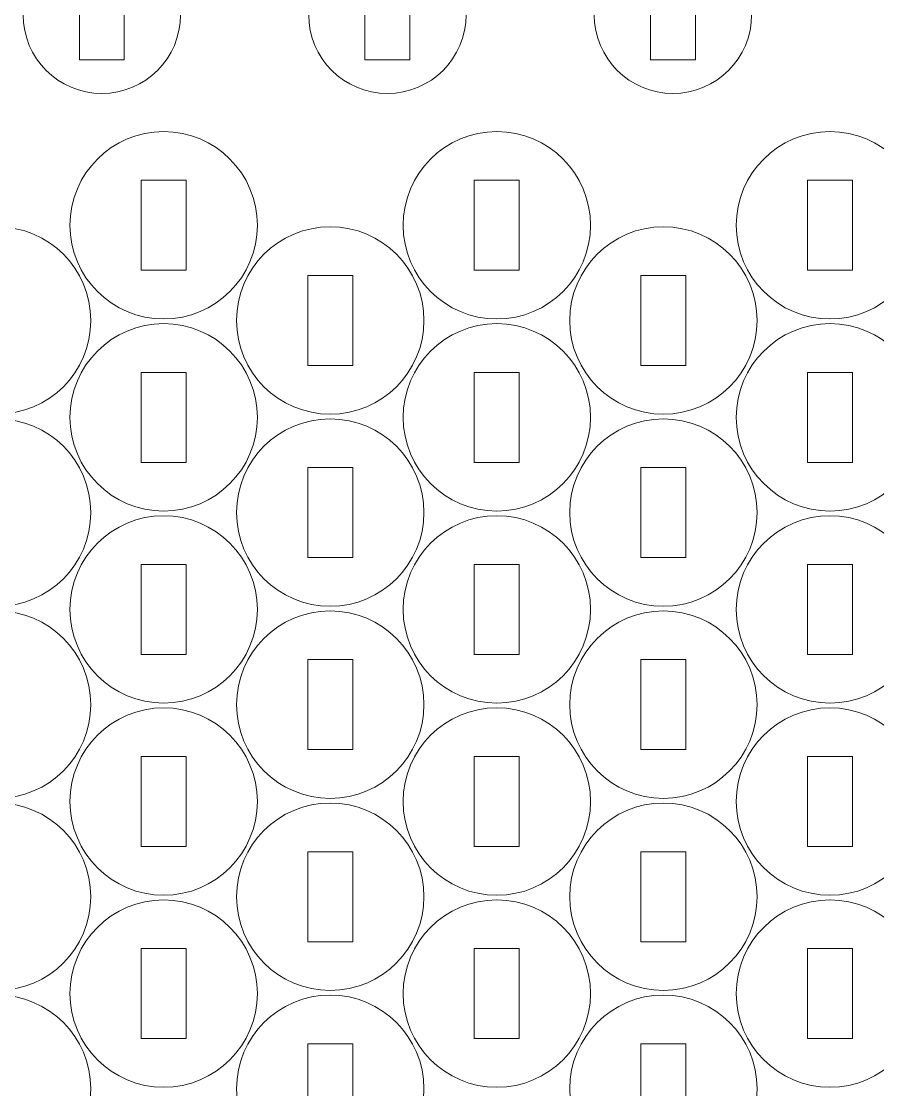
# Model space of a CAD drawing. Header units: millimetres. Extents: x -300 to 301, y -200 to 200.
# Drawn here: x 95.7 to 152.9, y -12.3 to 58.9 of the extents above; entities that cross this region are included whole.
import ezdxf

# ---------------------------------------------------------------- set-up
doc = ezdxf.new("R2010")
doc.units = ezdxf.units.MM
doc.header["$MEASUREMENT"] = 0
doc.layers.add('Camada 1', color=7, linetype='Continuous')

msp = doc.modelspace()

# ---------------------------------------------------------------- linework, layer by layer
at = {"layer": 'Camada 1', "lineweight": 20}
for points in [[(106.3457, 59.346), (106.3457, 56.4466), (103.9951, 54.096), (101.0957, 54.096), (101.0957, 54.096), (98.1963, 54.096), (95.8457, 56.4466), (95.8457, 59.346), (95.8457, 59.346), (95.8457, 62.2454), (98.1963, 64.596), (101.0957, 64.596), (101.0957, 64.596), (103.9951, 64.596), (106.3457, 62.2454), (106.3457, 59.346)], [(125.3956, 59.346), (125.3956, 56.4466), (123.045, 54.096), (120.1456, 54.096), (120.1456, 54.096), (117.2462, 54.096), (114.8956, 56.4466), (114.8956, 59.346), (114.8956, 59.346), (114.8956, 62.2454), (117.2462, 64.596), (120.1456, 64.596), (120.1456, 64.596), (123.045, 64.596), (125.3956, 62.2454), (125.3956, 59.346)], [(144.4455, 59.346), (144.4455, 56.4466), (142.0949, 54.096), (139.1955, 54.096), (139.1955, 54.096), (136.2961, 54.096), (133.9455, 56.4466), (133.9455, 59.346), (133.9455, 59.346), (133.9455, 62.2454), (136.2961, 64.596), (139.1955, 64.596), (139.1955, 64.596), (142.0949, 64.596), (144.4455, 62.2454), (144.4455, 59.346)], [(102.5957, 62.346), (102.5957, 62.346), (102.5957, 56.346), (102.5957, 56.346), (102.5957, 56.346), (102.5957, 56.346), (99.5957, 56.346), (99.5957, 56.346), (99.5957, 56.346), (99.5957, 56.346), (99.5957, 62.346), (99.5957, 62.346), (99.5957, 62.346), (99.5957, 62.346), (102.5957, 62.346), (102.5957, 62.346)], [(121.6456, 62.346), (121.6456, 62.346), (121.6456, 56.346), (121.6456, 56.346), (121.6456, 56.346), (121.6456, 56.346), (118.6456, 56.346), (118.6456, 56.346), (118.6456, 56.346), (118.6456, 56.346), (118.6456, 62.346), (118.6456, 62.346), (118.6456, 62.346), (118.6456, 62.346), (121.6456, 62.346), (121.6456, 62.346)], [(140.6955, 62.346), (140.6955, 62.346), (140.6955, 56.346), (140.6955, 56.346), (140.6955, 56.346), (140.6955, 56.346), (137.6955, 56.346), (137.6955, 56.346), (137.6955, 56.346), (137.6955, 56.346), (137.6955, 62.346), (137.6955, 62.346), (137.6955, 62.346), (137.6955, 62.346), (140.6955, 62.346), (140.6955, 62.346)], [(111.4704, 45.306), (111.4704, 41.8543), (108.6721, 39.056), (105.2204, 39.056), (105.2204, 39.056), (101.7687, 39.056), (98.9704, 41.8543), (98.9704, 45.306), (98.9704, 45.306), (98.9704, 48.7577), (101.7687, 51.556), (105.2204, 51.556), (105.2204, 51.556), (108.6721, 51.556), (111.4704, 48.7577), (111.4704, 45.306)], [(133.6954, 45.306), (133.6954, 41.8543), (130.8971, 39.056), (127.4454, 39.056), (127.4454, 39.056), (123.9937, 39.056), (121.1954, 41.8543), (121.1954, 45.306), (121.1954, 45.306), (121.1954, 48.7577), (123.9937, 51.556), (127.4454, 51.556), (127.4454, 51.556), (130.8971, 51.556), (133.6954, 48.7577), (133.6954, 45.306)], [(155.9204, 45.306), (155.9204, 41.8543), (153.1221, 39.056), (149.6704, 39.056), (149.6704, 39.056), (146.2187, 39.056), (143.4204, 41.8543), (143.4204, 45.306), (143.4204, 45.306), (143.4204, 48.7577), (146.2187, 51.556), (149.6704, 51.556), (149.6704, 51.556), (153.1221, 51.556), (155.9204, 48.7577), (155.9204, 45.306)], [(106.7204, 48.306), (106.7204, 48.306), (106.7204, 42.306), (106.7204, 42.306), (106.7204, 42.306), (106.7204, 42.306), (103.7204, 42.306), (103.7204, 42.306), (103.7204, 42.306), (103.7204, 42.306), (103.7204, 48.306), (103.7204, 48.306), (103.7204, 48.306), (103.7204, 48.306), (106.7204, 48.306), (106.7204, 48.306)], [(128.9454, 48.306), (128.9454, 48.306), (128.9454, 42.306), (128.9454, 42.306), (128.9454, 42.306), (128.9454, 42.306), (125.9454, 42.306), (125.9454, 42.306), (125.9454, 42.306), (125.9454, 42.306), (125.9454, 48.306), (125.9454, 48.306), (125.9454, 48.306), (125.9454, 48.306), (128.9454, 48.306), (128.9454, 48.306)], [(151.1704, 48.306), (151.1704, 48.306), (151.1704, 42.306), (151.1704, 42.306), (151.1704, 42.306), (151.1704, 42.306), (148.1704, 42.306), (148.1704, 42.306), (148.1704, 42.306), (148.1704, 42.306), (148.1704, 48.306), (148.1704, 48.306), (148.1704, 48.306), (148.1704, 48.306), (151.1704, 48.306), (151.1704, 48.306)], [(100.3579, 38.956), (100.3579, 35.5043), (97.5596, 32.706), (94.1079, 32.706), (94.1079, 32.706), (90.6562, 32.706), (87.8579, 35.5043), (87.8579, 38.956), (87.8579, 38.956), (87.8579, 42.4077), (90.6562, 45.206), (94.1079, 45.206), (94.1079, 45.206), (97.5596, 45.206), (100.3579, 42.4077), (100.3579, 38.956)], [(122.5829, 38.956), (122.5829, 35.5043), (119.7846, 32.706), (116.3329, 32.706), (116.3329, 32.706), (112.8812, 32.706), (110.0829, 35.5043), (110.0829, 38.956), (110.0829, 38.956), (110.0829, 42.4077), (112.8812, 45.206), (116.3329, 45.206), (116.3329, 45.206), (119.7846, 45.206), (122.5829, 42.4077), (122.5829, 38.956)], [(144.8079, 38.956), (144.8079, 35.5043), (142.0096, 32.706), (138.5579, 32.706), (138.5579, 32.706), (135.1062, 32.706), (132.3079, 35.5043), (132.3079, 38.956), (132.3079, 38.956), (132.3079, 42.4077), (135.1062, 45.206), (138.5579, 45.206), (138.5579, 45.206), (142.0096, 45.206), (144.8079, 42.4077), (144.8079, 38.956)], [(117.8329, 41.956), (117.8329, 41.956), (117.8329, 35.956), (117.8329, 35.956), (117.8329, 35.956), (117.8329, 35.956), (114.8329, 35.956), (114.8329, 35.956), (114.8329, 35.956), (114.8329, 35.956), (114.8329, 41.956), (114.8329, 41.956), (114.8329, 41.956), (114.8329, 41.956), (117.8329, 41.956), (117.8329, 41.956)], [(140.0579, 41.956), (140.0579, 41.956), (140.0579, 35.956), (140.0579, 35.956), (140.0579, 35.956), (140.0579, 35.956), (137.0579, 35.956), (137.0579, 35.956), (137.0579, 35.956), (137.0579, 35.956), (137.0579, 41.956), (137.0579, 41.956), (137.0579, 41.956), (137.0579, 41.956), (140.0579, 41.956), (140.0579, 41.956)], [(111.4704, 32.4943), (111.4704, 29.0426), (108.6721, 26.2443), (105.2204, 26.2443), (105.2204, 26.2443), (101.7687, 26.2443), (98.9704, 29.0426), (98.9704, 32.4943), (98.9704, 32.4943), (98.9704, 35.946), (101.7687, 38.7443), (105.2204, 38.7443), (105.2204, 38.7443), (108.6721, 38.7443), (111.4704, 35.946), (111.4704, 32.4943)], [(133.6954, 32.4943), (133.6954, 29.0426), (130.8971, 26.2443), (127.4454, 26.2443), (127.4454, 26.2443), (123.9937, 26.2443), (121.1954, 29.0426), (121.1954, 32.4943), (121.1954, 32.4943), (121.1954, 35.946), (123.9937, 38.7443), (127.4454, 38.7443), (127.4454, 38.7443), (130.8971, 38.7443), (133.6954, 35.946), (133.6954, 32.4943)], [(155.9204, 32.4943), (155.9204, 29.0426), (153.1221, 26.2443), (149.6704, 26.2443), (149.6704, 26.2443), (146.2187, 26.2443), (143.4204, 29.0426), (143.4204, 32.4943), (143.4204, 32.4943), (143.4204, 35.946), (146.2187, 38.7443), (149.6704, 38.7443), (149.6704, 38.7443), (153.1221, 38.7443), (155.9204, 35.946), (155.9204, 32.4943)], [(106.7204, 35.4943), (106.7204, 35.4943), (106.7204, 29.4943), (106.7204, 29.4943), (106.7204, 29.4943), (106.7204, 29.4943), (103.7204, 29.4943), (103.7204, 29.4943), (103.7204, 29.4943), (103.7204, 29.4943), (103.7204, 35.4943), (103.7204, 35.4943), (103.7204, 35.4943), (103.7204, 35.4943), (106.7204, 35.4943), (106.7204, 35.4943)], [(128.9454, 35.4943), (128.9454, 35.4943), (128.9454, 29.4943), (128.9454, 29.4943), (128.9454, 29.4943), (128.9454, 29.4943), (125.9454, 29.4943), (125.9454, 29.4943), (125.9454, 29.4943), (125.9454, 29.4943), (125.9454, 35.4943), (125.9454, 35.4943), (125.9454, 35.4943), (125.9454, 35.4943), (128.9454, 35.4943), (128.9454, 35.4943)], [(151.1704, 35.4943), (151.1704, 35.4943), (151.1704, 29.4943), (151.1704, 29.4943), (151.1704, 29.4943), (151.1704, 29.4943), (148.1704, 29.4943), (148.1704, 29.4943), (148.1704, 29.4943), (148.1704, 29.4943), (148.1704, 35.4943), (148.1704, 35.4943), (148.1704, 35.4943), (148.1704, 35.4943), (151.1704, 35.4943), (151.1704, 35.4943)], [(100.3579, 26.1443), (100.3579, 22.6926), (97.5596, 19.8943), (94.1079, 19.8943), (94.1079, 19.8943), (90.6562, 19.8943), (87.8579, 22.6926), (87.8579, 26.1443), (87.8579, 26.1443), (87.8579, 29.596), (90.6562, 32.3943), (94.1079, 32.3943), (94.1079, 32.3943), (97.5596, 32.3943), (100.3579, 29.596), (100.3579, 26.1443)], [(122.5829, 26.1443), (122.5829, 22.6926), (119.7846, 19.8943), (116.3329, 19.8943), (116.3329, 19.8943), (112.8812, 19.8943), (110.0829, 22.6926), (110.0829, 26.1443), (110.0829, 26.1443), (110.0829, 29.596), (112.8812, 32.3943), (116.3329, 32.3943), (116.3329, 32.3943), (119.7846, 32.3943), (122.5829, 29.596), (122.5829, 26.1443)], [(144.8079, 26.1443), (144.8079, 22.6926), (142.0096, 19.8943), (138.5579, 19.8943), (138.5579, 19.8943), (135.1062, 19.8943), (132.3079, 22.6926), (132.3079, 26.1443), (132.3079, 26.1443), (132.3079, 29.596), (135.1062, 32.3943), (138.5579, 32.3943), (138.5579, 32.3943), (142.0096, 32.3943), (144.8079, 29.596), (144.8079, 26.1443)], [(117.8329, 29.1443), (117.8329, 29.1443), (117.8329, 23.1443), (117.8329, 23.1443), (117.8329, 23.1443), (117.8329, 23.1443), (114.8329, 23.1443), (114.8329, 23.1443), (114.8329, 23.1443), (114.8329, 23.1443), (114.8329, 29.1443), (114.8329, 29.1443), (114.8329, 29.1443), (114.8329, 29.1443), (117.8329, 29.1443), (117.8329, 29.1443)], [(140.0579, 29.1443), (140.0579, 29.1443), (140.0579, 23.1443), (140.0579, 23.1443), (140.0579, 23.1443), (140.0579, 23.1443), (137.0579, 23.1443), (137.0579, 23.1443), (137.0579, 23.1443), (137.0579, 23.1443), (137.0579, 29.1443), (137.0579, 29.1443), (137.0579, 29.1443), (137.0579, 29.1443), (140.0579, 29.1443), (140.0579, 29.1443)], [(111.4704, 19.6826), (111.4704, 16.2309), (108.6721, 13.4326), (105.2204, 13.4326), (105.2204, 13.4326), (101.7687, 13.4326), (98.9704, 16.2309), (98.9704, 19.6826), (98.9704, 19.6826), (98.9704, 23.1343), (101.7687, 25.9326), (105.2204, 25.9326), (105.2204, 25.9326), (108.6721, 25.9326), (111.4704, 23.1343), (111.4704, 19.6826)], [(133.6954, 19.6826), (133.6954, 16.2309), (130.8971, 13.4326), (127.4454, 13.4326), (127.4454, 13.4326), (123.9937, 13.4326), (121.1954, 16.2309), (121.1954, 19.6826), (121.1954, 19.6826), (121.1954, 23.1343), (123.9937, 25.9326), (127.4454, 25.9326), (127.4454, 25.9326), (130.8971, 25.9326), (133.6954, 23.1343), (133.6954, 19.6826)], [(155.9204, 19.6826), (155.9204, 16.2309), (153.1221, 13.4326), (149.6704, 13.4326), (149.6704, 13.4326), (146.2187, 13.4326), (143.4204, 16.2309), (143.4204, 19.6826), (143.4204, 19.6826), (143.4204, 23.1343), (146.2187, 25.9326), (149.6704, 25.9326), (149.6704, 25.9326), (153.1221, 25.9326), (155.9204, 23.1343), (155.9204, 19.6826)], [(106.7204, 22.6826), (106.7204, 22.6826), (106.7204, 16.6826), (106.7204, 16.6826), (106.7204, 16.6826), (106.7204, 16.6826), (103.7204, 16.6826), (103.7204, 16.6826), (103.7204, 16.6826), (103.7204, 16.6826), (103.7204, 22.6826), (103.7204, 22.6826), (103.7204, 22.6826), (103.7204, 22.6826), (106.7204, 22.6826), (106.7204, 22.6826)], [(128.9454, 22.6826), (128.9454, 22.6826), (128.9454, 16.6826), (128.9454, 16.6826), (128.9454, 16.6826), (128.9454, 16.6826), (125.9454, 16.6826), (125.9454, 16.6826), (125.9454, 16.6826), (125.9454, 16.6826), (125.9454, 22.6826), (125.9454, 22.6826), (125.9454, 22.6826), (125.9454, 22.6826), (128.9454, 22.6826), (128.9454, 22.6826)], [(151.1704, 22.6826), (151.1704, 22.6826), (151.1704, 16.6826), (151.1704, 16.6826), (151.1704, 16.6826), (151.1704, 16.6826), (148.1704, 16.6826), (148.1704, 16.6826), (148.1704, 16.6826), (148.1704, 16.6826), (148.1704, 22.6826), (148.1704, 22.6826), (148.1704, 22.6826), (148.1704, 22.6826), (151.1704, 22.6826), (151.1704, 22.6826)], [(100.3579, 13.3326), (100.3579, 9.8809), (97.5596, 7.0826), (94.1079, 7.0826), (94.1079, 7.0826), (90.6562, 7.0826), (87.8579, 9.8809), (87.8579, 13.3326), (87.8579, 13.3326), (87.8579, 16.7843), (90.6562, 19.5826), (94.1079, 19.5826), (94.1079, 19.5826), (97.5596, 19.5826), (100.3579, 16.7843), (100.3579, 13.3326)], [(122.5829, 13.3326), (122.5829, 9.8809), (119.7846, 7.0826), (116.3329, 7.0826), (116.3329, 7.0826), (112.8812, 7.0826), (110.0829, 9.8809), (110.0829, 13.3326), (110.0829, 13.3326), (110.0829, 16.7843), (112.8812, 19.5826), (116.3329, 19.5826), (116.3329, 19.5826), (119.7846, 19.5826), (122.5829, 16.7843), (122.5829, 13.3326)], [(144.8079, 13.3326), (144.8079, 9.8809), (142.0096, 7.0826), (138.5579, 7.0826), (138.5579, 7.0826), (135.1062, 7.0826), (132.3079, 9.8809), (132.3079, 13.3326), (132.3079, 13.3326), (132.3079, 16.7843), (135.1062, 19.5826), (138.5579, 19.5826), (138.5579, 19.5826), (142.0096, 19.5826), (144.8079, 16.7843), (144.8079, 13.3326)], [(117.8329, 16.3326), (117.8329, 16.3326), (117.8329, 10.3326), (117.8329, 10.3326), (117.8329, 10.3326), (117.8329, 10.3326), (114.8329, 10.3326), (114.8329, 10.3326), (114.8329, 10.3326), (114.8329, 10.3326), (114.8329, 16.3326), (114.8329, 16.3326), (114.8329, 16.3326), (114.8329, 16.3326), (117.8329, 16.3326), (117.8329, 16.3326)], [(140.0579, 16.3326), (140.0579, 16.3326), (140.0579, 10.3326), (140.0579, 10.3326), (140.0579, 10.3326), (140.0579, 10.3326), (137.0579, 10.3326), (137.0579, 10.3326), (137.0579, 10.3326), (137.0579, 10.3326), (137.0579, 16.3326), (137.0579, 16.3326), (137.0579, 16.3326), (137.0579, 16.3326), (140.0579, 16.3326), (140.0579, 16.3326)], [(111.4704, 6.8709), (111.4704, 3.4192), (108.6721, 0.6209), (105.2204, 0.6209), (105.2204, 0.6209), (101.7687, 0.6209), (98.9704, 3.4192), (98.9704, 6.8709), (98.9704, 6.8709), (98.9704, 10.3226), (101.7687, 13.1209), (105.2204, 13.1209), (105.2204, 13.1209), (108.6721, 13.1209), (111.4704, 10.3226), (111.4704, 6.8709)], [(133.6954, 6.8709), (133.6954, 3.4192), (130.8971, 0.6209), (127.4454, 0.6209), (127.4454, 0.6209), (123.9937, 0.6209), (121.1954, 3.4192), (121.1954, 6.8709), (121.1954, 6.8709), (121.1954, 10.3226), (123.9937, 13.1209), (127.4454, 13.1209), (127.4454, 13.1209), (130.8971, 13.1209), (133.6954, 10.3226), (133.6954, 6.8709)], [(155.9204, 6.8709), (155.9204, 3.4192), (153.1221, 0.6209), (149.6704, 0.6209), (149.6704, 0.6209), (146.2187, 0.6209), (143.4204, 3.4192), (143.4204, 6.8709), (143.4204, 6.8709), (143.4204, 10.3226), (146.2187, 13.1209), (149.6704, 13.1209), (149.6704, 13.1209), (153.1221, 13.1209), (155.9204, 10.3226), (155.9204, 6.8709)], [(106.7204, 9.8709), (106.7204, 9.8709), (106.7204, 3.8709), (106.7204, 3.8709), (106.7204, 3.8709), (106.7204, 3.8709), (103.7204, 3.8709), (103.7204, 3.8709), (103.7204, 3.8709), (103.7204, 3.8709), (103.7204, 9.8709), (103.7204, 9.8709), (103.7204, 9.8709), (103.7204, 9.8709), (106.7204, 9.8709), (106.7204, 9.8709)], [(128.9454, 9.8709), (128.9454, 9.8709), (128.9454, 3.8709), (128.9454, 3.8709), (128.9454, 3.8709), (128.9454, 3.8709), (125.9454, 3.8709), (125.9454, 3.8709), (125.9454, 3.8709), (125.9454, 3.8709), (125.9454, 9.8709), (125.9454, 9.8709), (125.9454, 9.8709), (125.9454, 9.8709), (128.9454, 9.8709), (128.9454, 9.8709)], [(151.1704, 9.8709), (151.1704, 9.8709), (151.1704, 3.8709), (151.1704, 3.8709), (151.1704, 3.8709), (151.1704, 3.8709), (148.1704, 3.8709), (148.1704, 3.8709), (148.1704, 3.8709), (148.1704, 3.8709), (148.1704, 9.8709), (148.1704, 9.8709), (148.1704, 9.8709), (148.1704, 9.8709), (151.1704, 9.8709), (151.1704, 9.8709)], [(100.3579, 0.5209), (100.3579, -2.9308), (97.5596, -5.7291), (94.1079, -5.7291), (94.1079, -5.7291), (90.6562, -5.7291), (87.8579, -2.9308), (87.8579, 0.5209), (87.8579, 0.5209), (87.8579, 3.9726), (90.6562, 6.7709), (94.1079, 6.7709), (94.1079, 6.7709), (97.5596, 6.7709), (100.3579, 3.9726), (100.3579, 0.5209)], [(122.5829, 0.5209), (122.5829, -2.9308), (119.7846, -5.7291), (116.3329, -5.7291), (116.3329, -5.7291), (112.8812, -5.7291), (110.0829, -2.9308), (110.0829, 0.5209), (110.0829, 0.5209), (110.0829, 3.9726), (112.8812, 6.7709), (116.3329, 6.7709), (116.3329, 6.7709), (119.7846, 6.7709), (122.5829, 3.9726), (122.5829, 0.5209)], [(144.8079, 0.5209), (144.8079, -2.9308), (142.0096, -5.7291), (138.5579, -5.7291), (138.5579, -5.7291), (135.1062, -5.7291), (132.3079, -2.9308), (132.3079, 0.5209), (132.3079, 0.5209), (132.3079, 3.9726), (135.1062, 6.7709), (138.5579, 6.7709), (138.5579, 6.7709), (142.0096, 6.7709), (144.8079, 3.9726), (144.8079, 0.5209)], [(117.8329, 3.5209), (117.8329, 3.5209), (117.8329, -2.4791), (117.8329, -2.4791), (117.8329, -2.4791), (117.8329, -2.4791), (114.8329, -2.4791), (114.8329, -2.4791), (114.8329, -2.4791), (114.8329, -2.4791), (114.8329, 3.5209), (114.8329, 3.5209), (114.8329, 3.5209), (114.8329, 3.5209), (117.8329, 3.5209), (117.8329, 3.5209)], [(140.0579, 3.5209), (140.0579, 3.5209), (140.0579, -2.4791), (140.0579, -2.4791), (140.0579, -2.4791), (140.0579, -2.4791), (137.0579, -2.4791), (137.0579, -2.4791), (137.0579, -2.4791), (137.0579, -2.4791), (137.0579, 3.5209), (137.0579, 3.5209), (137.0579, 3.5209), (137.0579, 3.5209), (140.0579, 3.5209), (140.0579, 3.5209)], [(111.4704, -5.9408), (111.4704, -9.3925), (108.6721, -12.1908), (105.2204, -12.1908), (105.2204, -12.1908), (101.7687, -12.1908), (98.9704, -9.3925), (98.9704, -5.9408), (98.9704, -5.9408), (98.9704, -2.4891), (101.7687, 0.3092), (105.2204, 0.3092), (105.2204, 0.3092), (108.6721, 0.3092), (111.4704, -2.4891), (111.4704, -5.9408)], [(133.6954, -5.9408), (133.6954, -9.3925), (130.8971, -12.1908), (127.4454, -12.1908), (127.4454, -12.1908), (123.9937, -12.1908), (121.1954, -9.3925), (121.1954, -5.9408), (121.1954, -5.9408), (121.1954, -2.4891), (123.9937, 0.3092), (127.4454, 0.3092), (127.4454, 0.3092), (130.8971, 0.3092), (133.6954, -2.4891), (133.6954, -5.9408)], [(155.9204, -5.9408), (155.9204, -9.3925), (153.1221, -12.1908), (149.6704, -12.1908), (149.6704, -12.1908), (146.2187, -12.1908), (143.4204, -9.3925), (143.4204, -5.9408), (143.4204, -5.9408), (143.4204, -2.4891), (146.2187, 0.3092), (149.6704, 0.3092), (149.6704, 0.3092), (153.1221, 0.3092), (155.9204, -2.4891), (155.9204, -5.9408)], [(106.7204, -2.9408), (106.7204, -2.9408), (106.7204, -8.9408), (106.7204, -8.9408), (106.7204, -8.9408), (106.7204, -8.9408), (103.7204, -8.9408), (103.7204, -8.9408), (103.7204, -8.9408), (103.7204, -8.9408), (103.7204, -2.9408), (103.7204, -2.9408), (103.7204, -2.9408), (103.7204, -2.9408), (106.7204, -2.9408), (106.7204, -2.9408)], [(128.9454, -2.9408), (128.9454, -2.9408), (128.9454, -8.9408), (128.9454, -8.9408), (128.9454, -8.9408), (128.9454, -8.9408), (125.9454, -8.9408), (125.9454, -8.9408), (125.9454, -8.9408), (125.9454, -8.9408), (125.9454, -2.9408), (125.9454, -2.9408), (125.9454, -2.9408), (125.9454, -2.9408), (128.9454, -2.9408), (128.9454, -2.9408)], [(151.1704, -2.9408), (151.1704, -2.9408), (151.1704, -8.9408), (151.1704, -8.9408), (151.1704, -8.9408), (151.1704, -8.9408), (148.1704, -8.9408), (148.1704, -8.9408), (148.1704, -8.9408), (148.1704, -8.9408), (148.1704, -2.9408), (148.1704, -2.9408), (148.1704, -2.9408), (148.1704, -2.9408), (151.1704, -2.9408), (151.1704, -2.9408)], [(100.3579, -12.2908), (100.3579, -15.7425), (97.5596, -18.5408), (94.1079, -18.5408), (94.1079, -18.5408), (90.6562, -18.5408), (87.8579, -15.7425), (87.8579, -12.2908), (87.8579, -12.2908), (87.8579, -8.8391), (90.6562, -6.0408), (94.1079, -6.0408), (94.1079, -6.0408), (97.5596, -6.0408), (100.3579, -8.8391), (100.3579, -12.2908)], [(122.5829, -12.2908), (122.5829, -15.7425), (119.7846, -18.5408), (116.3329, -18.5408), (116.3329, -18.5408), (112.8812, -18.5408), (110.0829, -15.7425), (110.0829, -12.2908), (110.0829, -12.2908), (110.0829, -8.8391), (112.8812, -6.0408), (116.3329, -6.0408), (116.3329, -6.0408), (119.7846, -6.0408), (122.5829, -8.8391), (122.5829, -12.2908)], [(144.8079, -12.2908), (144.8079, -15.7425), (142.0096, -18.5408), (138.5579, -18.5408), (138.5579, -18.5408), (135.1062, -18.5408), (132.3079, -15.7425), (132.3079, -12.2908), (132.3079, -12.2908), (132.3079, -8.8391), (135.1062, -6.0408), (138.5579, -6.0408), (138.5579, -6.0408), (142.0096, -6.0408), (144.8079, -8.8391), (144.8079, -12.2908)], [(117.8329, -9.2908), (117.8329, -9.2908), (117.8329, -15.2908), (117.8329, -15.2908), (117.8329, -15.2908), (117.8329, -15.2908), (114.8329, -15.2908), (114.8329, -15.2908), (114.8329, -15.2908), (114.8329, -15.2908), (114.8329, -9.2908), (114.8329, -9.2908), (114.8329, -9.2908), (114.8329, -9.2908), (117.8329, -9.2908), (117.8329, -9.2908)], [(140.0579, -9.2908), (140.0579, -9.2908), (140.0579, -15.2908), (140.0579, -15.2908), (140.0579, -15.2908), (140.0579, -15.2908), (137.0579, -15.2908), (137.0579, -15.2908), (137.0579, -15.2908), (137.0579, -15.2908), (137.0579, -9.2908), (137.0579, -9.2908), (137.0579, -9.2908), (137.0579, -9.2908), (140.0579, -9.2908), (140.0579, -9.2908)]]:
    msp.add_open_spline(points, degree=3, knots=[0, 0, 0, 0, 0.2, 0.2, 0.2, 0.2, 0.4, 0.4, 0.4, 0.4, 0.6, 0.6, 0.6, 0.6, 1, 1, 1, 1], dxfattribs=at)

doc.saveas('drawing.dxf')
